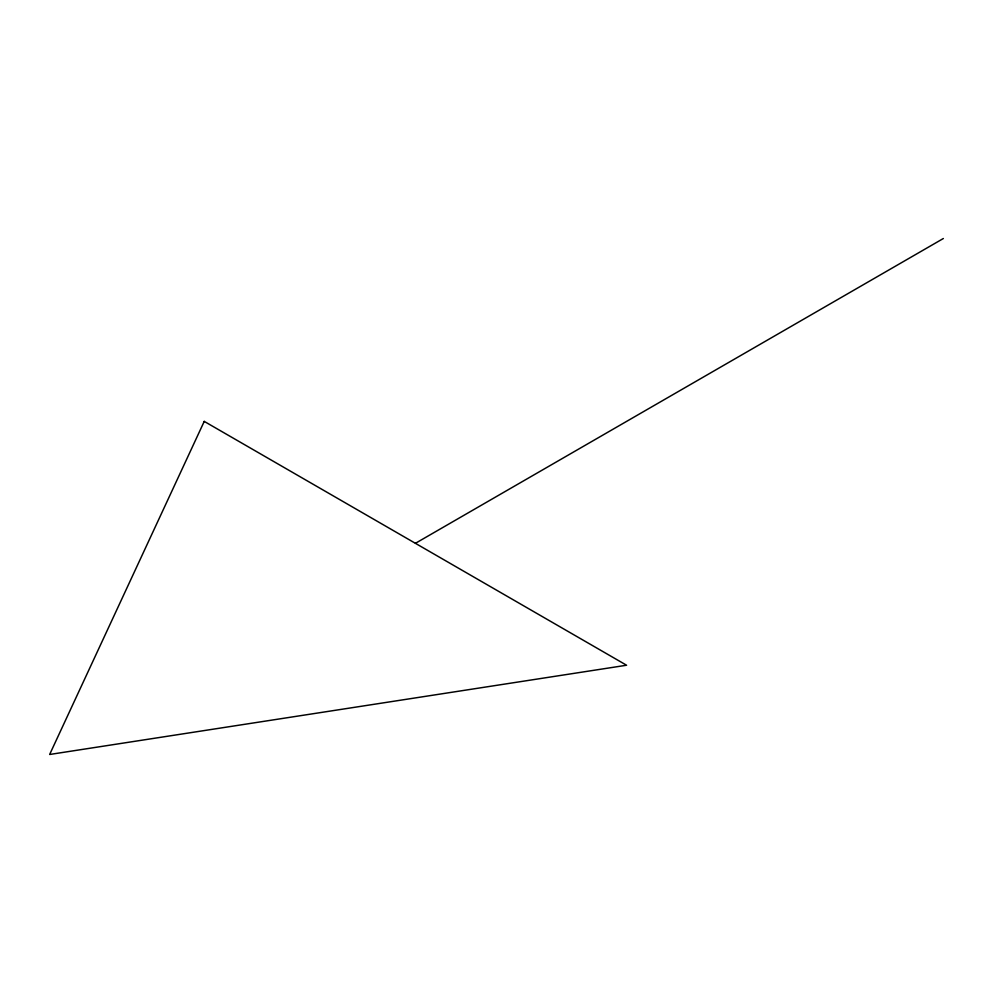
<?xml version="1.0" encoding="UTF-8"?>
<svg xmlns="http://www.w3.org/2000/svg" width="993" height="993" viewBox="0 0 993 993"><rect width="100%" height="100%" fill="white"/><g stroke="black" fill="none" stroke-linecap="round" stroke-linejoin="round"><path stroke-width="1.49" d="M415.409 543.32L943.35 238.519M204.235 421.392L49.65 754.481L626.583 665.236L204.235 421.392"/></g></svg>
